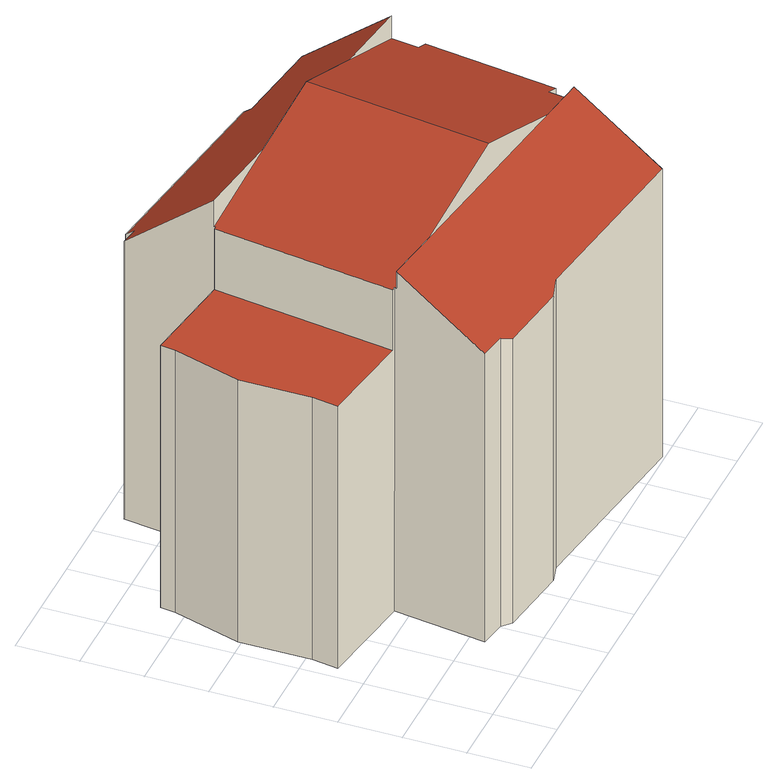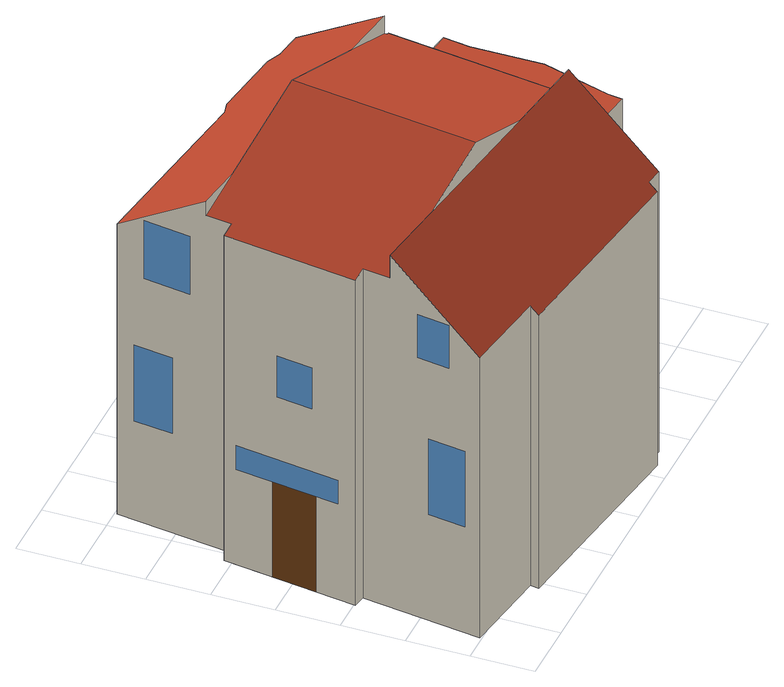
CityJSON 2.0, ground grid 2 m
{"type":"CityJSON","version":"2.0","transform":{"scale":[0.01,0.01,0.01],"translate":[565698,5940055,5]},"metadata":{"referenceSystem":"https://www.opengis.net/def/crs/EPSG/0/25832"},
"CityObjects":{
"building1":{"type":"Building","attributes":{"Gemeindeschluessel":"02400407","Geometrietyp2DReferenz":"3000","function":"31001_1010","roofType":"3100","measuredHeight":13.34,"storeysAboveGround":3},"address":[{"country":"Germany","locality":"Hamburg","thoroughfareNumber":"29","thoroughfareName":"Inselstraße"}],"geometry":[{"type":"MultiSurface","lod":"3","boundaries":[[[0,1,2,3,4,5,6,7,8,9]],[[10,9,11,12,13,14,15,16,17,18]],[[19,20,21,22,23,24,25,26,13,27]],[[28,29,30,31,32,33,27,12,11,8]],[[34,35,36,37]],[[35,38,39,36]],[[38,40,41,39]],[[0,9,10]],[[7,28,8]],[[6,5,42,43]],[[5,4,44,42]],[[4,3,45,44]],[[3,2,46,45]],[[2,1,47,46]],[[17,16,48,49]],[[25,24,50,51]],[[24,23,52,50]],[[23,22,53,52]],[[22,21,54,53]],[[21,20,55,54]],[[19,27,33]],[[26,14,13]],[[32,31,56,57]],[[58,59,60,61,62,63,64,56,31,30,65,66],[67,68,69,70]],[[71,72,66,64]],[[61,60,59,62]],[[67,70,69,68]],[[30,29,73,65]],[[56,65,73,43,42,44,45,46,47,74,37,36,39,41,75,76,51,50,52,53,54,55,57]],[[16,15,76,75,77,48]],[[33,19,20,55,57,32],[78,79,80,81],[82,83,84,85]],[[79,78,81,80]],[[83,82,85,84]],[[8,11,9]],[[13,12,27]],[[76,15,14,26,25,51]],[[73,29,28,7,6,43],[86,87,88,89],[90,91,92,93]],[[87,86,89,88]],[[91,90,93,92]],[[47,1,0,10,18,74]],[[74,18,17,49,34,37]],[[75,41,40,77]],[[40,38,35,34,49,48,77]]],"semantics":{"surfaces":[{"type":"RoofSurface"},{"type":"WallSurface"},{"type":"Door"},{"type":"Window"},{"type":"GroundSurface"}],"values":[0,0,0,0,1,1,1,1,1,1,1,1,1,1,1,1,1,1,1,1,1,1,1,1,2,3,3,1,4,1,1,3,3,1,1,1,1,3,3,1,1,1,0]}}]}
},
"vertices":[
[362,442,1279],[319,151,1092],[407,138,1091],[436,111,1076],[670,78,1076],[728,94,1092],[1340,8,1092],[1381,298,1279],[1232,319,1279],[548,415,1279],[362,442,1217],[891,367,1393],[975,967,1393],[725,1003,1310],[446,1042,1217],[445,1037,1217],[438,1038,1215],[355,451,1215],[363,450,1217],[1466,898,1310],[1508,1193,1055],[1221,1234,1055],[1225,1261,1031],[549,1357,1031],[545,1329,1055],[487,1337,1055],[446,1042,1310],[1226,932,1310],[1381,298,1230],[1393,381,1230],[1434,375,1216],[1495,804,1216],[1454,810,1230],[1466,898,1230],[44,497,998],[57,581,998],[57,581,59],[44,497,59],[56,812,998],[56,812,59],[122,1033,998],[122,1033,59],[728,94,59],[1340,8,59],[670,78,59],[436,111,59],[407,138,59],[319,151,59],[438,1038,998],[355,451,998],[545,1329,59],[487,1337,59],[549,1357,59],[1225,1261,59],[1221,1234,59],[1508,1193,59],[1495,804,59],[1454,810,59],[1456,532,398],[1440,414,398],[1440,414,483],[1487,746,483],[1487,746,398],[1476,675,398],[1476,675,59],[1434,375,59],[1456,532,59],[1475,662,851],[1475,662,706],[1459,548,706],[1459,548,851],[1476,675,401],[1456,532,401],[1393,381,59],[363,450,59],[129,1082,59],[445,1037,59],[129,1082,998],[1484,1024,704],[1501,1144,704],[1501,1144,436],[1484,1024,436],[1479,988,1133],[1494,1091,1133],[1494,1091,981],[1479,988,981],[1348,63,681],[1365,188,681],[1365,188,412],[1348,63,412],[1352,95,1136],[1374,246,1136],[1374,246,929],[1352,95,929]
]}
